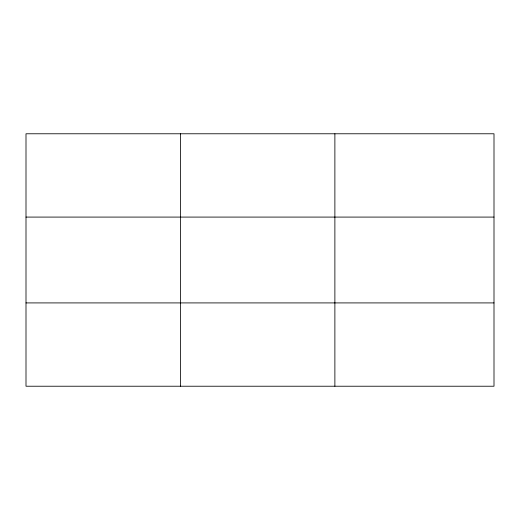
<?xml version="1.0" encoding="UTF-8"?>
<svg xmlns="http://www.w3.org/2000/svg" width="520" height="520" viewBox="0 0 520 520"><rect width="100%" height="100%" fill="white"/><g stroke="black" fill="none" stroke-linecap="round" stroke-linejoin="round"><path stroke-width="0.78" d="M180.44 386.224L180.44 133.776M334.88 386.224L334.88 133.776M494 217.087L494 133.776L26 133.776L26 386.224L494 386.224L494 217.087L26 217.087M26 302.913L494 302.913"/></g></svg>
